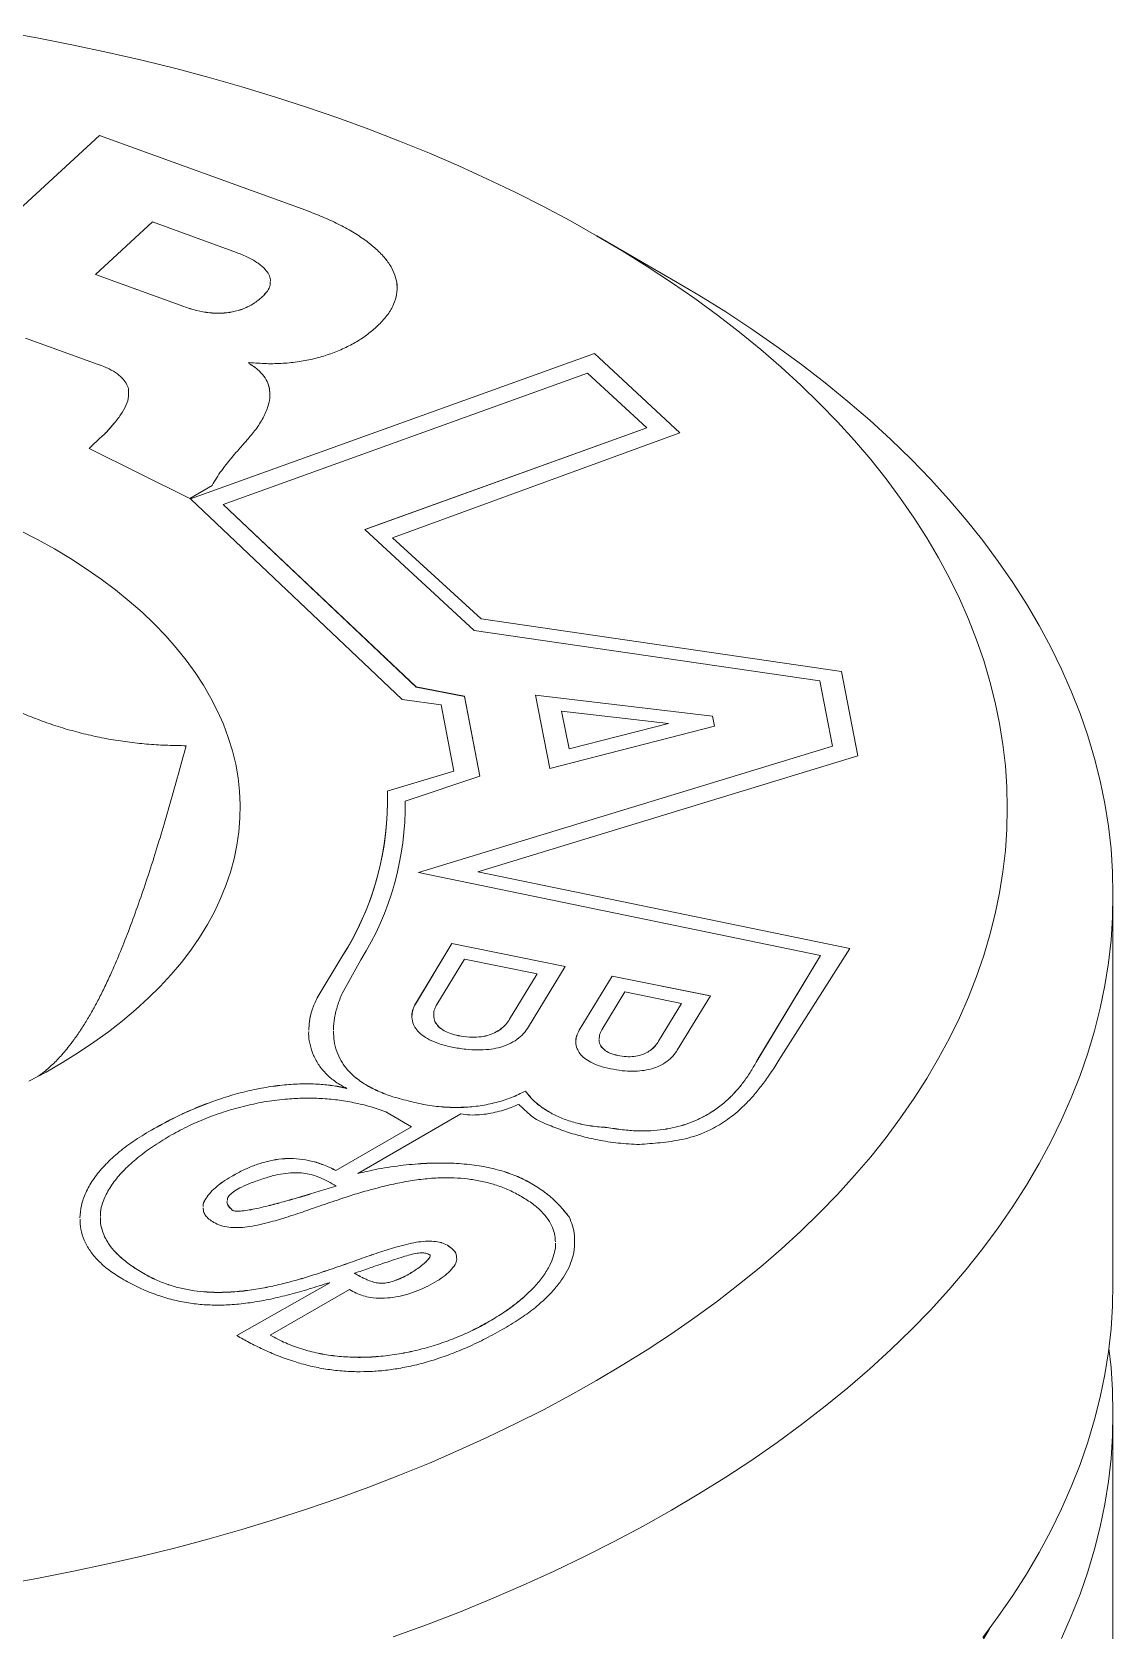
# Model space of a CAD drawing. Header units: millimetres. Extents: x 2 to 278, y 1 to 215.
# Drawn here: x 259.33 to 267.11, y 188.08 to 199.58 of the extents above; entities that cross this region are included whole.
import ezdxf

# ---------------------------------------------------------------- set-up
doc = ezdxf.new("R2010")
doc.units = ezdxf.units.MM

msp = doc.modelspace()

# ---------------------------------------------------------------- linework, layer by layer
at = {"color": 7, "linetype": 'Continuous', "lineweight": 18}
for p, q in [((257.99, 197.164), (259.813, 198.839)), ((257.99, 197.164), (259.813, 198.839)), ((259.813, 198.839), (261.299, 198.3)), ((259.813, 198.839), (261.299, 198.3)), ((259.813, 198.839), (259.813, 198.839)), ((261.299, 198.3), (261.299, 198.3)), ((260.194, 198.216), (259.783, 197.838)), ((260.798, 197.997), (260.194, 198.216)), ((263.933, 197.805), (263.394, 198.116)), ((259.783, 197.838), (260.419, 197.607)), ((259.783, 197.838), (260.419, 197.607)), ((259.783, 197.838), (259.783, 197.838)), ((260.419, 197.607), (260.419, 197.607)), ((260.985, 197.677), (260.985, 197.677)), ((259.802, 197.191), (259.28, 197.38)), ((263.377, 197.269), (260.468, 196.222)), ((263.377, 197.268), (260.468, 196.222)), ((263.993, 196.698), (263.377, 197.269)), ((263.377, 197.268), (263.377, 197.269)), ((263.993, 196.698), (263.377, 197.268)), ((260.704, 196.183), (263.328, 197.128)), ((260.891, 197.204), (260.886, 197.2)), ((260.886, 197.199), (260.886, 197.2)), ((263.328, 197.128), (263.755, 196.733)), ((259.854, 196.694), (259.854, 196.695)), ((263.755, 196.733), (261.724, 196.002)), ((263.755, 196.733), (261.725, 196.001)), ((261.923, 195.942), (263.993, 196.698)), ((263.755, 196.733), (263.755, 196.733)), ((259.737, 196.585), (260.462, 196.225)), ((260.624, 196.319), (260.462, 196.225)), ((260.468, 196.222), (261.993, 194.779)), ((262.093, 194.867), (260.704, 196.183)), ((262.093, 194.868), (260.704, 196.183)), ((260.704, 196.183), (260.704, 196.183)), ((261.724, 196.002), (262.51, 195.275)), ((262.562, 195.359), (261.923, 195.942)), ((262.562, 195.359), (261.923, 195.942)), ((261.923, 195.942), (261.923, 195.942)), ((262.51, 195.275), (265, 194.912)), ((265.156, 194.979), (262.562, 195.359)), ((265.156, 194.979), (262.562, 195.359)), ((262.562, 195.359), (262.562, 195.359)), ((265.275, 194.372), (265.156, 194.979)), ((265.275, 194.372), (265.156, 194.979)), ((265.156, 194.979), (265.156, 194.979)), ((262.44, 194.801), (262.093, 194.868)), ((262.093, 194.867), (262.093, 194.868)), ((262.44, 194.8), (262.093, 194.867)), ((262.953, 194.809), (264.228, 194.657)), ((263.056, 194.281), (262.953, 194.809)), ((262.953, 194.809), (264.228, 194.657)), ((265, 194.912), (265.091, 194.442)), ((261.993, 194.779), (262.272, 194.74)), ((262.272, 194.74), (262.365, 194.263)), ((262.552, 194.227), (262.44, 194.801)), ((262.44, 194.8), (262.44, 194.801)), ((262.552, 194.227), (262.44, 194.8)), ((263.141, 194.695), (263.194, 194.422)), ((263.141, 194.695), (263.194, 194.422)), ((263.91, 194.605), (263.141, 194.695)), ((263.141, 194.695), (263.141, 194.695)), ((264.242, 194.585), (263.056, 194.281)), ((263.194, 194.422), (263.91, 194.605)), ((263.194, 194.422), (263.91, 194.605)), ((263.91, 194.605), (263.91, 194.605)), ((264.228, 194.657), (264.242, 194.585)), ((264.228, 194.657), (264.242, 194.585)), ((264.228, 194.657), (264.228, 194.657)), ((265.091, 194.442), (262.109, 193.532)), ((265.091, 194.442), (262.109, 193.532)), ((262.538, 193.537), (265.275, 194.372)), ((263.194, 194.422), (263.194, 194.422)), ((265.091, 194.442), (265.091, 194.442)), ((262.365, 194.263), (261.885, 194.118)), ((262.365, 194.263), (261.885, 194.118)), ((262.013, 194.047), (262.552, 194.227)), ((262.365, 194.263), (262.365, 194.263)), ((261.887, 194.032), (261.887, 194.032)), ((262.013, 194.046), (262.013, 194.047)), ((262.014, 193.995), (262.013, 194.046)), ((262.014, 193.995), (262.014, 193.996)), ((265.216, 192.984), (262.538, 193.537)), ((265.216, 192.984), (262.538, 193.537)), ((262.538, 193.537), (262.538, 193.537)), ((262.109, 193.532), (265.006, 192.934)), ((267.112, 190.574), (267.112, 193.373)), ((262.088, 192.586), (262.351, 193.02)), ((262.088, 192.585), (262.351, 193.02)), ((262.351, 193.02), (263.166, 192.856)), ((262.351, 193.02), (263.166, 192.856)), ((262.351, 193.02), (262.351, 193.02)), ((264.706, 192.181), (265.216, 192.984)), ((261.38, 192.629), (261.558, 192.924)), ((261.38, 192.629), (261.558, 192.924)), ((261.558, 192.924), (261.558, 192.924)), ((261.56, 192.662), (261.694, 192.903)), ((262.44, 192.909), (262.242, 192.583)), ((262.964, 192.803), (262.44, 192.909)), ((263.166, 192.856), (262.903, 192.421)), ((265.006, 192.934), (264.547, 192.175)), ((265.006, 192.934), (264.547, 192.176)), ((265.006, 192.934), (265.006, 192.934)), ((262.766, 192.476), (262.964, 192.803)), ((262.766, 192.477), (262.964, 192.803)), ((262.964, 192.803), (262.964, 192.803)), ((263.267, 192.396), (263.504, 192.787)), ((263.267, 192.396), (263.504, 192.787)), ((263.504, 192.787), (264.212, 192.645)), ((263.504, 192.787), (264.211, 192.644)), ((263.504, 192.787), (263.504, 192.787)), ((261.38, 192.629), (261.38, 192.629)), ((263.596, 192.673), (263.431, 192.4)), ((264.005, 192.59), (263.596, 192.673)), ((264.212, 192.645), (263.974, 192.253)), ((262.088, 192.585), (262.088, 192.586)), ((263.839, 192.317), (264.005, 192.59)), ((263.839, 192.317), (264.005, 192.59)), ((264.005, 192.59), (264.005, 192.59)), ((262.766, 192.476), (262.766, 192.477)), ((263.267, 192.396), (263.267, 192.396)), ((262.398, 192.357), (262.398, 192.358)), ((263.839, 192.317), (263.839, 192.317)), ((263.546, 192.214), (263.546, 192.214)), ((264.547, 192.175), (264.547, 192.176)), ((261.594, 191.978), (261.594, 191.978)), ((262.88, 191.959), (262.88, 191.959)), ((262.05, 191.884), (262.05, 191.884)), ((262.06, 191.702), (261.515, 191.387)), ((262.06, 191.701), (261.515, 191.387)), ((261.673, 191.366), (262.414, 191.794)), ((261.875, 191.808), (262.06, 191.702)), ((262.06, 191.701), (262.06, 191.702)), ((263.468, 191.696), (263.468, 191.697)), ((260.168, 191.667), (260.168, 191.667)), ((261.515, 191.387), (261.515, 191.387)), ((261.673, 191.366), (261.673, 191.366)), ((261.82, 191.398), (261.82, 191.398)), ((260.762, 191.343), (260.762, 191.344)), ((261.516, 191.275), (261.516, 191.275)), ((260.766, 191.103), (260.766, 191.103)), ((263.195, 191.052), (263.195, 191.052)), ((262.318, 190.848), (262.318, 190.849)), ((260.132, 190.644), (260.132, 190.645)), ((261.471, 190.579), (260.802, 190.198)), ((261.471, 190.578), (260.802, 190.198)), ((261.396, 190.648), (261.396, 190.648)), ((261.471, 190.578), (261.471, 190.579)), ((261.649, 190.646), (261.649, 190.647)), ((261.746, 190.597), (261.746, 190.597)), ((262.04, 190.64), (262.04, 190.641)), ((261.042, 190.2), (261.613, 190.53)), ((261.042, 190.2), (261.042, 190.2)), ((262.622, 190.301), (262.622, 190.301)), ((267.112, 186.84), (267.112, 189.64))]:
    msp.add_line(p, q, dxfattribs=at)
at = {"color": 7, "linetype": 'Continuous', "lineweight": 18, "flags": 128}
for points in [[(259.122, 188.407), (259.374, 188.452), (259.624, 188.501), (259.872, 188.554), (260.118, 188.611), (260.361, 188.671), (260.601, 188.735), (260.838, 188.802), (261.072, 188.873), (261.302, 188.948), (261.529, 189.026), (261.753, 189.107), (261.973, 189.192), (262.189, 189.28), (262.4, 189.372), (262.608, 189.466), (262.811, 189.564), (263.01, 189.664), (263.204, 189.768), (263.393, 189.874), (263.578, 189.984), (263.757, 190.096), (263.931, 190.21), (264.1, 190.328), (264.264, 190.447), (264.422, 190.57), (264.575, 190.694), (264.722, 190.821), (264.863, 190.95), (264.998, 191.081), (265.127, 191.215), (265.25, 191.35), (265.367, 191.486), (265.478, 191.625), (265.582, 191.765), (265.68, 191.907), (265.771, 192.05), (265.856, 192.195), (265.935, 192.34), (266.006, 192.487), (266.072, 192.635), (266.13, 192.784), (266.181, 192.934), (266.226, 193.084), (266.264, 193.235), (266.295, 193.386), (266.319, 193.538), (266.337, 193.691), (266.347, 193.843), (266.35, 193.996), (266.347, 194.148), (266.337, 194.301), (266.319, 194.453), (266.295, 194.605), (266.264, 194.756), (266.226, 194.907), (266.181, 195.058), (266.13, 195.208), (266.072, 195.356), (266.006, 195.504), (265.935, 195.651), (265.856, 195.797), (265.771, 195.941), (265.68, 196.084), (265.582, 196.226), (265.478, 196.366), (265.367, 196.505), (265.25, 196.642), (265.127, 196.777), (264.998, 196.91), (264.863, 197.041), (264.722, 197.17), (264.575, 197.297), (264.422, 197.422), (264.264, 197.544), (264.1, 197.664), (263.931, 197.781), (263.757, 197.896), (263.578, 198.008), (263.393, 198.117), (263.204, 198.224), (263.01, 198.327), (262.811, 198.428), (262.608, 198.525), (262.4, 198.62), (262.189, 198.711), (261.973, 198.799), (261.753, 198.884), (261.529, 198.965), (261.302, 199.043), (261.072, 199.118), (260.838, 199.189), (260.601, 199.256), (260.361, 199.32), (260.118, 199.381), (259.872, 199.437), (259.624, 199.49), (259.374, 199.539), (259.122, 199.584)], [(261.928, 188.029), (262.168, 188.116), (262.404, 188.207), (262.636, 188.302), (262.864, 188.4), (263.087, 188.502), (263.306, 188.607), (263.52, 188.715), (263.728, 188.826), (263.932, 188.941), (264.13, 189.059), (264.323, 189.179), (264.511, 189.302), (264.693, 189.429), (264.869, 189.557), (265.039, 189.689), (265.203, 189.823), (265.361, 189.959), (265.512, 190.098), (265.658, 190.239), (265.797, 190.382), (265.929, 190.528), (266.055, 190.675), (266.174, 190.824), (266.286, 190.975), (266.391, 191.127), (266.49, 191.281), (266.581, 191.436), (266.665, 191.593), (266.742, 191.751), (266.812, 191.91), (266.875, 192.07), (266.931, 192.231), (266.979, 192.393), (267.02, 192.555), (267.053, 192.718), (267.079, 192.882), (267.098, 193.045), (267.109, 193.209), (267.112, 193.373), (267.109, 193.538), (267.098, 193.702), (267.079, 193.865), (267.053, 194.029), (267.02, 194.192), (266.979, 194.354), (266.931, 194.516), (266.875, 194.677), (266.812, 194.837), (266.742, 194.996), (266.665, 195.154), (266.581, 195.311), (266.49, 195.466), (266.391, 195.62), (266.286, 195.772), (266.174, 195.923), (266.055, 196.072), (265.929, 196.219), (265.797, 196.365), (265.658, 196.508), (265.512, 196.649), (265.361, 196.788), (265.203, 196.924), (265.039, 197.058), (264.869, 197.189), (264.693, 197.318), (264.511, 197.445), (264.323, 197.568), (264.13, 197.688), (263.933, 197.805)], [(259.239, 195.995), (259.365, 195.93), (259.487, 195.862)], [(259.487, 195.862), (259.604, 195.792), (259.717, 195.719), (259.825, 195.644), (259.928, 195.567), (260.026, 195.487), (260.119, 195.406), (260.206, 195.322), (260.289, 195.237), (260.365, 195.15), (260.436, 195.062), (260.502, 194.972), (260.561, 194.881), (260.615, 194.788), (260.663, 194.694), (260.705, 194.6), (260.74, 194.505), (260.77, 194.409), (260.793, 194.312), (260.81, 194.215), (260.821, 194.118), (260.826, 194.02), (260.824, 193.923), (260.816, 193.825), (260.802, 193.728), (260.782, 193.631), (260.756, 193.535), (260.723, 193.439), (260.684, 193.344), (260.64, 193.25), (260.589, 193.157), (260.532, 193.065), (260.47, 192.974), (260.402, 192.885), (260.328, 192.797), (260.248, 192.711), (260.163, 192.627), (260.073, 192.545), (259.977, 192.464), (259.877, 192.386), (259.771, 192.31), (259.661, 192.236), (259.546, 192.164), (259.427, 192.095), (259.303, 192.029)], [(267.112, 190.574), (267.109, 190.409), (267.098, 190.246), (267.079, 190.082), (267.053, 189.918), (267.02, 189.755), (266.979, 189.593), (266.931, 189.431), (266.875, 189.27), (266.812, 189.11), (266.742, 188.951), (266.665, 188.793), (266.581, 188.637), (266.49, 188.481), (266.391, 188.327), (266.286, 188.175), (266.174, 188.024)], [(267.082, 190.107), (267.098, 189.968), (267.109, 189.804), (267.112, 189.64), (267.109, 189.476), (267.098, 189.312), (267.079, 189.148), (267.053, 188.985), (267.02, 188.822), (266.979, 188.66), (266.931, 188.498), (266.875, 188.337), (266.812, 188.177), (266.742, 188.018)], [(266.22, 188.085), (266.219, 188.082), (266.131, 187.932)]]:
    msp.add_lwpolyline(points, dxfattribs=at)
at = {"color": 7, "linetype": 'Continuous', "lineweight": 18}
for centre, radius, start, end in [((259.8, 194.048), 2.087, 327.4262, 1.9331), ((259.789, 194.052), 2.098, 327.4765, 359.4406), ((259.914, 194.016), 2.1, 327.9791, 0.8265)]:
    msp.add_arc(centre, radius, start, end, dxfattribs=at)
for points, knots in [([(261.299, 198.3), (261.339, 198.285), (261.42, 198.254), (261.532, 198.202), (261.635, 198.146), (261.728, 198.086), (261.807, 198.022), (261.872, 197.955), (261.919, 197.886), (261.948, 197.817), (261.959, 197.747), (261.952, 197.676), (261.925, 197.604), (261.877, 197.53), (261.83, 197.483), (261.806, 197.459)], [0, 0, 0, 0, 0.08361, 0.166446, 0.248032, 0.328017, 0.406233, 0.482746, 0.557927, 0.626306, 0.695052, 0.765322, 0.838515, 0.916196, 1, 1, 1, 1]), ([(261.299, 198.3), (261.339, 198.285), (261.42, 198.254), (261.532, 198.202), (261.635, 198.146), (261.728, 198.086), (261.807, 198.022), (261.872, 197.954), (261.919, 197.886), (261.947, 197.816), (261.958, 197.768), (261.955, 197.743), (261.955, 197.741)], [0, 0, 0, 0, 0.1191492, 0.2371957, 0.353459, 0.4674431, 0.5789052, 0.6879407, 0.7950775, 0.892521, 0.9904885, 1, 1, 1, 1]), ([(261.043, 197.789), (261.043, 197.792), (261.045, 197.809), (261.033, 197.838), (261.005, 197.879), (260.955, 197.921), (260.884, 197.963), (260.827, 197.985), (260.798, 197.997)], [0, 0, 0, 0, 0.037801, 0.186472, 0.337334, 0.543864, 0.764462, 1, 1, 1, 1]), ([(260.985, 197.677), (260.998, 197.69), (261.023, 197.716), (261.042, 197.754), (261.042, 197.776), (261.042, 197.785)], [0, 0, 0, 0, 0.40451, 0.771731, 1, 1, 1, 1]), ([(260.985, 197.677), (260.998, 197.691), (261.023, 197.716), (261.042, 197.754), (261.042, 197.777), (261.042, 197.785)], [0, 0, 0, 0, 0.40451, 0.771731, 1, 1, 1, 1]), ([(260.419, 197.607), (260.45, 197.597), (260.508, 197.577), (260.6, 197.561), (260.688, 197.557), (260.773, 197.567), (260.852, 197.59), (260.926, 197.628), (260.964, 197.66), (260.985, 197.677)], [0, 0, 0, 0, 0.1614049, 0.3044943, 0.4348547, 0.5596431, 0.6930437, 0.8376003, 1, 1, 1, 1]), ([(260.419, 197.607), (260.45, 197.597), (260.508, 197.578), (260.6, 197.561), (260.688, 197.558), (260.773, 197.567), (260.852, 197.591), (260.926, 197.628), (260.964, 197.66), (260.985, 197.677)], [0, 0, 0, 0, 0.1614049, 0.3044943, 0.4348547, 0.5596431, 0.6930437, 0.8376003, 1, 1, 1, 1]), ([(261.806, 197.459), (261.783, 197.439), (261.737, 197.4), (261.655, 197.347), (261.565, 197.301), (261.467, 197.262), (261.362, 197.231), (261.251, 197.209), (261.135, 197.197), (261.013, 197.194), (260.933, 197.201), (260.891, 197.204)], [0, 0, 0, 0, 0.11423, 0.227006, 0.338341, 0.448437, 0.557756, 0.665129, 0.773603, 0.884631, 1, 1, 1, 1]), ([(260.022, 196.984), (260.022, 196.99), (260.023, 197.011), (260.011, 197.045), (259.985, 197.086), (259.941, 197.124), (259.88, 197.161), (259.829, 197.181), (259.802, 197.191)], [0, 0, 0, 0, 0.076566, 0.240536, 0.407305, 0.584002, 0.778812, 1, 1, 1, 1]), ([(260.886, 197.2), (260.909, 197.185), (260.953, 197.157), (260.998, 197.107), (261.027, 197.055), (261.04, 197.001), (261.04, 196.946), (261.026, 196.881), (260.993, 196.805), (260.94, 196.723), (260.896, 196.67), (260.874, 196.644)], [0, 0, 0, 0, 0.098255, 0.191092, 0.281628, 0.372097, 0.463783, 0.557117, 0.706298, 0.855617, 1, 1, 1, 1]), ([(260.886, 197.199), (260.909, 197.185), (260.953, 197.156), (260.998, 197.107), (261.027, 197.055), (261.039, 197.01), (261.038, 196.984), (261.038, 196.975)], [0, 0, 0, 0, 0.236253, 0.459481, 0.677173, 0.894706, 1, 1, 1, 1]), ([(259.854, 196.695), (259.874, 196.717), (259.914, 196.761), (259.966, 196.827), (260.004, 196.894), (260.023, 196.945), (260.022, 196.974), (260.022, 196.98)], [0, 0, 0, 0, 0.246166, 0.487479, 0.718461, 0.936547, 1, 1, 1, 1]), ([(259.854, 196.694), (259.874, 196.716), (259.914, 196.76), (259.966, 196.827), (260.004, 196.893), (260.023, 196.945), (260.022, 196.973), (260.022, 196.98)], [0, 0, 0, 0, 0.246166, 0.487479, 0.718461, 0.936547, 1, 1, 1, 1]), ([(259.737, 196.585), (259.75, 196.598), (259.775, 196.622), (259.808, 196.653), (259.834, 196.676), (259.848, 196.689), (259.854, 196.695)], [0, 0, 0, 0, 0.344237, 0.650299, 0.849348, 1, 1, 1, 1]), ([(259.737, 196.585), (259.75, 196.598), (259.775, 196.622), (259.808, 196.652), (259.834, 196.676), (259.848, 196.689), (259.854, 196.694)], [0, 0, 0, 0, 0.344237, 0.650299, 0.849348, 1, 1, 1, 1]), ([(260.874, 196.644), (260.866, 196.635), (260.846, 196.613), (260.813, 196.576), (260.774, 196.531), (260.733, 196.481), (260.692, 196.428), (260.654, 196.374), (260.634, 196.337), (260.624, 196.319)], [0, 0, 0, 0, 0.090208, 0.210081, 0.351696, 0.507168, 0.676409, 0.843504, 1, 1, 1, 1]), ([(257.375, 196.213), (257.435, 196.144), (257.555, 196.008), (257.72, 195.831), (257.869, 195.679), (258, 195.55), (258.134, 195.426), (258.271, 195.307), (258.41, 195.193), (258.551, 195.086), (258.694, 194.986), (258.834, 194.897), (258.97, 194.818), (259.102, 194.749), (259.234, 194.688), (259.366, 194.634), (259.499, 194.587), (259.632, 194.548), (259.764, 194.515), (259.897, 194.489), (260.032, 194.469), (260.169, 194.455), (260.304, 194.447), (260.392, 194.446), (260.437, 194.445)], [0, 0, 0, 0, 0.0625787, 0.1251527, 0.1685465, 0.2120845, 0.2556207, 0.2997742, 0.3439257, 0.3888044, 0.4336815, 0.4788581, 0.5199378, 0.5612676, 0.6025981, 0.6446865, 0.6867764, 0.7295813, 0.772388, 0.8153779, 0.8614053, 0.9075647, 0.9537257, 1, 1, 1, 1]), ([(260.437, 194.445), (260.418, 194.375), (260.38, 194.236), (260.322, 194.031), (260.263, 193.831), (260.203, 193.634), (260.141, 193.444), (260.077, 193.26), (260.012, 193.085), (259.954, 192.939), (259.902, 192.819), (259.857, 192.722), (259.812, 192.631), (259.767, 192.546), (259.721, 192.468), (259.675, 192.395), (259.63, 192.33), (259.577, 192.26), (259.516, 192.19), (259.448, 192.125), (259.4, 192.085), (259.375, 192.069), (259.371, 192.066)], [0, 0, 0, 0, 0.05684, 0.113677, 0.170836, 0.227992, 0.286617, 0.345236, 0.40466, 0.464079, 0.504435, 0.54479, 0.58549, 0.626191, 0.66791, 0.709631, 0.751657, 0.793685, 0.858656, 0.923808, 0.989404, 1, 1, 1, 1]), ([(261.38, 192.629), (261.367, 192.601), (261.341, 192.545), (261.322, 192.467), (261.321, 192.417), (261.32, 192.397)], [0, 0, 0, 0, 0.372542, 0.738322, 1, 1, 1, 1]), ([(261.38, 192.629), (261.367, 192.601), (261.341, 192.545), (261.322, 192.466), (261.321, 192.417), (261.32, 192.397)], [0, 0, 0, 0, 0.373032, 0.739294, 1, 1, 1, 1]), ([(261.498, 192.397), (261.497, 192.398), (261.496, 192.428), (261.505, 192.488), (261.525, 192.575), (261.548, 192.633), (261.56, 192.662)], [0, 0, 0, 0, 0.019745, 0.334363, 0.661388, 1, 1, 1, 1]), ([(262.353, 192.275), (262.322, 192.282), (262.264, 192.295), (262.19, 192.326), (262.134, 192.36), (262.096, 192.398), (262.07, 192.441), (262.059, 192.489), (262.064, 192.539), (262.08, 192.571), (262.088, 192.586)], [0, 0, 0, 0, 0.14897, 0.279925, 0.398432, 0.509129, 0.615236, 0.749644, 0.878877, 1, 1, 1, 1]), ([(262.063, 192.498), (262.064, 192.512), (262.065, 192.542), (262.08, 192.57), (262.088, 192.585)], [0, 0, 0, 0, 0.468595, 1, 1, 1, 1]), ([(262.242, 192.583), (262.236, 192.572), (262.225, 192.55), (262.218, 192.524), (262.22, 192.51), (262.22, 192.508)], [0, 0, 0, 0, 0.445945, 0.917417, 1, 1, 1, 1]), ([(262.22, 192.505), (262.221, 192.496), (262.221, 192.474), (262.235, 192.444), (262.26, 192.415), (262.295, 192.392), (262.341, 192.371), (262.378, 192.362), (262.398, 192.357)], [0, 0, 0, 0, 0.13824, 0.3289041, 0.4809173, 0.6387864, 0.808999, 1, 1, 1, 1]), ([(262.22, 192.505), (262.221, 192.496), (262.221, 192.475), (262.235, 192.445), (262.26, 192.416), (262.295, 192.392), (262.341, 192.371), (262.378, 192.362), (262.398, 192.358)], [0, 0, 0, 0, 0.13824, 0.328904, 0.480917, 0.638786, 0.808999, 1, 1, 1, 1]), ([(261.32, 192.387), (261.319, 192.383), (261.317, 192.351), (261.327, 192.294), (261.351, 192.217), (261.39, 192.145), (261.443, 192.081), (261.509, 192.024), (261.566, 191.993), (261.594, 191.978)], [0, 0, 0, 0, 0.028062, 0.208601, 0.38257, 0.546455, 0.703349, 0.853945, 1, 1, 1, 1]), ([(262.05, 191.884), (262.008, 191.895), (261.927, 191.915), (261.819, 191.957), (261.728, 192.004), (261.653, 192.056), (261.594, 192.114), (261.549, 192.177), (261.518, 192.246), (261.5, 192.318), (261.498, 192.367), (261.498, 192.391)], [0, 0, 0, 0, 0.123489, 0.238362, 0.3472, 0.452538, 0.556694, 0.661627, 0.768858, 0.890711, 1, 1, 1, 1]), ([(262.05, 191.884), (262.008, 191.895), (261.927, 191.915), (261.819, 191.956), (261.728, 192.003), (261.653, 192.056), (261.594, 192.114), (261.549, 192.177), (261.518, 192.246), (261.5, 192.318), (261.498, 192.367), (261.498, 192.39)], [0, 0, 0, 0, 0.123489, 0.238362, 0.3472, 0.452538, 0.556694, 0.661627, 0.768858, 0.890711, 1, 1, 1, 1]), ([(262.903, 192.421), (262.892, 192.405), (262.87, 192.373), (262.822, 192.33), (262.76, 192.294), (262.69, 192.27), (262.614, 192.257), (262.534, 192.253), (262.445, 192.258), (262.385, 192.269), (262.353, 192.275)], [0, 0, 0, 0, 0.130628, 0.258059, 0.383003, 0.509009, 0.613182, 0.726528, 0.853873, 1, 1, 1, 1]), ([(262.398, 192.358), (262.424, 192.353), (262.472, 192.345), (262.544, 192.346), (262.607, 192.357), (262.66, 192.378), (262.705, 192.405), (262.741, 192.439), (262.758, 192.464), (262.766, 192.477)], [0, 0, 0, 0, 0.168779, 0.313499, 0.445208, 0.57334, 0.710285, 0.852692, 1, 1, 1, 1]), ([(262.398, 192.357), (262.424, 192.353), (262.472, 192.345), (262.544, 192.346), (262.607, 192.357), (262.66, 192.377), (262.705, 192.405), (262.741, 192.439), (262.758, 192.464), (262.766, 192.476)], [0, 0, 0, 0, 0.168779, 0.313499, 0.445208, 0.57334, 0.710285, 0.852692, 1, 1, 1, 1]), ([(263.493, 192.119), (263.466, 192.125), (263.415, 192.137), (263.351, 192.164), (263.304, 192.194), (263.271, 192.228), (263.249, 192.266), (263.241, 192.309), (263.246, 192.354), (263.26, 192.383), (263.267, 192.396)], [0, 0, 0, 0, 0.1462211, 0.2751119, 0.3924063, 0.5027851, 0.6093701, 0.7453035, 0.8766369, 1, 1, 1, 1]), ([(263.243, 192.311), (263.244, 192.326), (263.246, 192.355), (263.26, 192.382), (263.267, 192.396)], [0, 0, 0, 0, 0.506218, 1, 1, 1, 1]), ([(263.431, 192.4), (263.424, 192.387), (263.413, 192.366), (263.412, 192.344), (263.412, 192.334)], [0, 0, 0, 0, 0.568793, 1, 1, 1, 1]), ([(263.412, 192.33), (263.411, 192.328), (263.409, 192.312), (263.42, 192.285), (263.447, 192.254), (263.489, 192.229), (263.526, 192.219), (263.546, 192.214)], [0, 0, 0, 0, 0.051093, 0.318964, 0.529558, 0.750167, 1, 1, 1, 1]), ([(263.412, 192.33), (263.411, 192.328), (263.409, 192.312), (263.42, 192.286), (263.447, 192.254), (263.489, 192.229), (263.526, 192.22), (263.546, 192.214)], [0, 0, 0, 0, 0.051093, 0.318964, 0.529558, 0.750167, 1, 1, 1, 1]), ([(263.546, 192.214), (263.566, 192.211), (263.604, 192.205), (263.661, 192.206), (263.711, 192.216), (263.753, 192.234), (263.789, 192.257), (263.818, 192.285), (263.832, 192.306), (263.839, 192.317)], [0, 0, 0, 0, 0.1622653, 0.3026088, 0.4325946, 0.5615481, 0.7013994, 0.8479711, 1, 1, 1, 1]), ([(263.546, 192.214), (263.566, 192.211), (263.604, 192.205), (263.661, 192.206), (263.711, 192.216), (263.753, 192.234), (263.789, 192.257), (263.818, 192.286), (263.832, 192.307), (263.839, 192.317)], [0, 0, 0, 0, 0.162265, 0.302609, 0.432595, 0.561548, 0.701399, 0.847971, 1, 1, 1, 1]), ([(264.547, 192.176), (264.533, 192.151), (264.506, 192.102), (264.457, 192.03), (264.401, 191.961), (264.337, 191.895), (264.264, 191.835), (264.189, 191.787), (264.113, 191.749), (264.039, 191.72), (263.959, 191.697), (263.873, 191.681), (263.781, 191.672), (263.682, 191.671), (263.576, 191.679), (263.505, 191.691), (263.468, 191.697)], [0, 0, 0, 0, 0.086643, 0.173432, 0.259305, 0.3434, 0.425138, 0.504343, 0.562312, 0.619481, 0.676528, 0.734403, 0.794293, 0.857559, 0.925645, 1, 1, 1, 1]), ([(264.547, 192.175), (264.533, 192.151), (264.506, 192.102), (264.457, 192.03), (264.401, 191.96), (264.337, 191.895), (264.264, 191.835), (264.189, 191.786), (264.113, 191.748), (264.039, 191.719), (263.959, 191.697), (263.873, 191.68), (263.781, 191.672), (263.682, 191.671), (263.576, 191.679), (263.505, 191.69), (263.468, 191.696)], [0, 0, 0, 0, 0.086643, 0.173432, 0.259305, 0.3434, 0.425138, 0.504343, 0.562312, 0.619481, 0.676528, 0.734403, 0.794293, 0.857559, 0.925645, 1, 1, 1, 1]), ([(263.974, 192.253), (263.965, 192.239), (263.945, 192.21), (263.902, 192.172), (263.848, 192.139), (263.786, 192.117), (263.72, 192.104), (263.65, 192.1), (263.573, 192.104), (263.521, 192.114), (263.493, 192.119)], [0, 0, 0, 0, 0.133076, 0.262649, 0.38909, 0.515573, 0.619225, 0.731236, 0.856519, 1, 1, 1, 1]), ([(263.682, 191.574), (263.707, 191.575), (263.757, 191.579), (263.833, 191.585), (263.911, 191.593), (263.992, 191.606), (264.073, 191.625), (264.156, 191.653), (264.23, 191.688), (264.295, 191.726), (264.353, 191.766), (264.412, 191.814), (264.471, 191.869), (264.53, 191.933), (264.589, 192.007), (264.649, 192.09), (264.686, 192.149), (264.706, 192.181)], [0, 0, 0, 0, 0.047612, 0.096317, 0.146409, 0.198486, 0.253665, 0.31368, 0.380818, 0.432498, 0.489711, 0.553379, 0.624421, 0.703734, 0.792199, 0.890674, 1, 1, 1, 1]), ([(261.594, 191.978), (261.563, 191.985), (261.499, 191.999), (261.394, 192.009), (261.28, 192.012), (261.157, 192.006), (261.026, 191.989), (260.891, 191.963), (260.752, 191.926), (260.61, 191.879), (260.465, 191.821), (260.315, 191.75), (260.219, 191.696), (260.168, 191.667)], [0, 0, 0, 0, 0.061233, 0.126737, 0.197213, 0.27342, 0.356174, 0.446346, 0.538987, 0.639839, 0.749727, 0.869495, 1, 1, 1, 1]), ([(261.594, 191.978), (261.563, 191.984), (261.499, 191.998), (261.394, 192.009), (261.28, 192.012), (261.157, 192.005), (261.026, 191.989), (260.891, 191.963), (260.752, 191.926), (260.61, 191.879), (260.465, 191.82), (260.315, 191.75), (260.219, 191.695), (260.168, 191.667)], [0, 0, 0, 0, 0.061233, 0.126737, 0.197213, 0.27342, 0.356174, 0.446346, 0.538987, 0.639839, 0.749727, 0.869495, 1, 1, 1, 1]), ([(262.88, 191.959), (262.847, 191.943), (262.783, 191.91), (262.672, 191.875), (262.555, 191.851), (262.432, 191.839), (262.304, 191.841), (262.174, 191.854), (262.091, 191.874), (262.05, 191.884)], [0, 0, 0, 0, 0.145382, 0.285404, 0.422326, 0.55826, 0.701716, 0.848311, 1, 1, 1, 1]), ([(262.88, 191.959), (262.847, 191.943), (262.783, 191.911), (262.672, 191.875), (262.555, 191.851), (262.432, 191.84), (262.304, 191.841), (262.174, 191.855), (262.091, 191.874), (262.05, 191.884)], [0, 0, 0, 0, 0.145382, 0.285404, 0.422326, 0.55826, 0.701716, 0.848311, 1, 1, 1, 1]), ([(263.468, 191.696), (263.431, 191.699), (263.357, 191.704), (263.252, 191.726), (263.157, 191.756), (263.07, 191.795), (262.994, 191.842), (262.928, 191.897), (262.896, 191.938), (262.88, 191.959)], [0, 0, 0, 0, 0.144573, 0.284208, 0.421401, 0.558175, 0.702674, 0.849666, 1, 1, 1, 1]), ([(263.468, 191.697), (263.431, 191.699), (263.357, 191.705), (263.252, 191.726), (263.157, 191.756), (263.07, 191.795), (262.994, 191.843), (262.928, 191.898), (262.896, 191.939), (262.88, 191.959)], [0, 0, 0, 0, 0.144573, 0.284208, 0.421401, 0.558175, 0.702674, 0.849666, 1, 1, 1, 1]), ([(260.315, 191.634), (260.357, 191.657), (260.44, 191.703), (260.576, 191.763), (260.718, 191.813), (260.864, 191.854), (261.013, 191.885), (261.155, 191.902), (261.286, 191.909), (261.407, 191.907), (261.527, 191.896), (261.646, 191.876), (261.764, 191.848), (261.838, 191.822), (261.875, 191.808)], [0, 0, 0, 0, 0.100866, 0.199475, 0.295644, 0.38934, 0.480735, 0.570266, 0.639806, 0.709176, 0.779037, 0.850181, 0.923509, 1, 1, 1, 1]), ([(262.414, 191.794), (262.436, 191.791), (262.48, 191.785), (262.549, 191.787), (262.615, 191.795), (262.678, 191.809), (262.736, 191.825), (262.788, 191.843), (262.818, 191.857), (262.832, 191.863)], [0, 0, 0, 0, 0.151464, 0.301566, 0.451295, 0.598811, 0.746898, 0.882798, 1, 1, 1, 1]), ([(262.832, 191.863), (262.846, 191.849), (262.876, 191.821), (262.92, 191.78), (262.973, 191.744), (263.015, 191.728), (263.037, 191.719)], [0, 0, 0, 0, 0.2550918, 0.5303913, 0.7575734, 1, 1, 1, 1]), ([(263.037, 191.719), (263.074, 191.704), (263.146, 191.674), (263.263, 191.638), (263.39, 191.608), (263.53, 191.584), (263.631, 191.577), (263.682, 191.574)], [0, 0, 0, 0, 0.192474, 0.380008, 0.564596, 0.781165, 1, 1, 1, 1]), ([(260.168, 191.667), (260.124, 191.64), (260.037, 191.587), (259.927, 191.5), (259.835, 191.411), (259.763, 191.32), (259.711, 191.228), (259.678, 191.137), (259.673, 191.075), (259.671, 191.045)], [0, 0, 0, 0, 0.159144, 0.31209, 0.459293, 0.601196, 0.738256, 0.870987, 1, 1, 1, 1]), ([(260.168, 191.667), (260.124, 191.64), (260.037, 191.587), (259.927, 191.5), (259.835, 191.411), (259.763, 191.32), (259.711, 191.228), (259.678, 191.136), (259.673, 191.075), (259.671, 191.045)], [0, 0, 0, 0, 0.159144, 0.31209, 0.459293, 0.601196, 0.738256, 0.870987, 1, 1, 1, 1]), ([(259.819, 191.055), (259.819, 191.066), (259.819, 191.098), (259.833, 191.152), (259.863, 191.225), (259.914, 191.306), (259.99, 191.394), (260.084, 191.478), (260.192, 191.559), (260.274, 191.609), (260.315, 191.634)], [0, 0, 0, 0, 0.048823, 0.146423, 0.245256, 0.389337, 0.537292, 0.688926, 0.843526, 1, 1, 1, 1]), ([(261.515, 191.387), (261.486, 191.401), (261.431, 191.428), (261.342, 191.456), (261.254, 191.471), (261.167, 191.475), (261.082, 191.467), (260.999, 191.448), (260.918, 191.421), (260.838, 191.386), (260.788, 191.358), (260.762, 191.344)], [0, 0, 0, 0, 0.1319846, 0.2475892, 0.3518545, 0.4503829, 0.5486481, 0.6492932, 0.7570472, 0.8736774, 1, 1, 1, 1]), ([(261.515, 191.387), (261.486, 191.401), (261.431, 191.427), (261.342, 191.455), (261.254, 191.471), (261.167, 191.474), (261.082, 191.466), (260.999, 191.448), (260.918, 191.421), (260.838, 191.386), (260.788, 191.358), (260.762, 191.343)], [0, 0, 0, 0, 0.131985, 0.247589, 0.351855, 0.450383, 0.548648, 0.649293, 0.757047, 0.873677, 1, 1, 1, 1]), ([(260.993, 191.328), (261.021, 191.337), (261.073, 191.353), (261.15, 191.367), (261.219, 191.372), (261.281, 191.369), (261.342, 191.357), (261.401, 191.337), (261.46, 191.308), (261.497, 191.286), (261.516, 191.275)], [0, 0, 0, 0, 0.162005, 0.296686, 0.411186, 0.512996, 0.609023, 0.73429, 0.864307, 1, 1, 1, 1]), ([(261.82, 191.398), (261.793, 191.392), (261.744, 191.381), (261.695, 191.371), (261.673, 191.366)], [0, 0, 0, 0, 0.55694, 1, 1, 1, 1]), ([(261.82, 191.398), (261.793, 191.392), (261.744, 191.381), (261.695, 191.37), (261.673, 191.366)], [0, 0, 0, 0, 0.55694, 1, 1, 1, 1]), ([(261.82, 191.398), (261.88, 191.408), (261.995, 191.426), (262.166, 191.44), (262.326, 191.442), (262.475, 191.432), (262.615, 191.41), (262.741, 191.376), (262.854, 191.332), (262.955, 191.277), (263.046, 191.212), (263.128, 191.136), (263.172, 191.081), (263.195, 191.052)], [0, 0, 0, 0, 0.110547, 0.212488, 0.307089, 0.395932, 0.48092, 0.564219, 0.643289, 0.724792, 0.81046, 0.901784, 1, 1, 1, 1]), ([(261.82, 191.398), (261.88, 191.408), (261.995, 191.426), (262.166, 191.439), (262.326, 191.442), (262.475, 191.432), (262.615, 191.41), (262.741, 191.376), (262.854, 191.331), (262.955, 191.277), (263.046, 191.212), (263.128, 191.136), (263.172, 191.08), (263.195, 191.052)], [0, 0, 0, 0, 0.110547, 0.212488, 0.307089, 0.395932, 0.48092, 0.564219, 0.643289, 0.724792, 0.81046, 0.901784, 1, 1, 1, 1]), ([(260.762, 191.344), (260.741, 191.331), (260.699, 191.306), (260.646, 191.264), (260.602, 191.221), (260.572, 191.177), (260.557, 191.145), (260.559, 191.129), (260.559, 191.127)], [0, 0, 0, 0, 0.209148, 0.415103, 0.613526, 0.801441, 0.978222, 1, 1, 1, 1]), ([(260.762, 191.343), (260.741, 191.331), (260.699, 191.305), (260.646, 191.264), (260.602, 191.221), (260.573, 191.177), (260.557, 191.145), (260.559, 191.129), (260.559, 191.127)], [0, 0, 0, 0, 0.2094053, 0.4156137, 0.6142816, 0.8024278, 0.9794255, 1, 1, 1, 1]), ([(260.733, 191.174), (260.733, 191.178), (260.733, 191.191), (260.752, 191.215), (260.787, 191.242), (260.84, 191.27), (260.909, 191.3), (260.963, 191.318), (260.993, 191.328)], [0, 0, 0, 0, 0.05177, 0.180774, 0.331133, 0.513129, 0.73422, 1, 1, 1, 1]), ([(261.516, 191.275), (261.473, 191.262), (261.388, 191.235), (261.262, 191.196), (261.142, 191.162), (261.043, 191.136), (260.964, 191.117), (260.906, 191.105), (260.859, 191.097), (260.823, 191.094), (260.8, 191.093), (260.783, 191.095), (260.772, 191.098), (260.768, 191.101), (260.766, 191.103)], [0, 0, 0, 0, 0.17906, 0.353267, 0.516907, 0.66434, 0.750912, 0.826296, 0.889096, 0.927301, 0.957715, 0.973959, 0.98763, 1, 1, 1, 1]), ([(261.516, 191.275), (261.473, 191.262), (261.388, 191.235), (261.262, 191.197), (261.142, 191.163), (261.043, 191.136), (260.964, 191.117), (260.906, 191.105), (260.859, 191.098), (260.823, 191.094), (260.8, 191.094), (260.783, 191.095), (260.772, 191.098), (260.768, 191.101), (260.766, 191.103)], [0, 0, 0, 0, 0.17906, 0.353267, 0.516907, 0.66434, 0.750912, 0.826296, 0.889096, 0.927301, 0.957715, 0.973959, 0.98763, 1, 1, 1, 1]), ([(261.581, 191.193), (261.619, 191.205), (261.695, 191.229), (261.812, 191.261), (261.93, 191.29), (262.051, 191.313), (262.172, 191.329), (262.286, 191.336), (262.391, 191.334), (262.487, 191.324), (262.582, 191.307), (262.675, 191.281), (262.767, 191.245), (262.823, 191.215), (262.852, 191.199)], [0, 0, 0, 0, 0.093636, 0.187592, 0.280828, 0.372589, 0.462536, 0.550904, 0.619869, 0.689315, 0.760447, 0.834774, 0.914016, 1, 1, 1, 1]), ([(260.635, 191.013), (260.651, 191.005), (260.683, 190.989), (260.744, 190.977), (260.809, 190.974), (260.879, 190.98), (260.953, 190.993), (261.046, 191.016), (261.16, 191.049), (261.293, 191.094), (261.434, 191.144), (261.532, 191.176), (261.581, 191.193)], [0, 0, 0, 0, 0.060837, 0.118788, 0.17896, 0.244712, 0.317645, 0.398139, 0.532159, 0.679604, 0.836844, 1, 1, 1, 1]), ([(260.766, 191.103), (260.757, 191.112), (260.741, 191.129), (260.729, 191.152), (260.731, 191.165), (260.732, 191.168)], [0, 0, 0, 0, 0.455986, 0.862289, 1, 1, 1, 1]), ([(260.766, 191.103), (260.757, 191.112), (260.741, 191.13), (260.729, 191.153), (260.731, 191.165), (260.732, 191.168)], [0, 0, 0, 0, 0.455986, 0.862289, 1, 1, 1, 1]), ([(262.852, 191.199), (262.88, 191.182), (262.933, 191.149), (262.997, 191.093), (263.045, 191.036), (263.077, 190.977), (263.094, 190.923), (263.095, 190.888), (263.096, 190.874)], [0, 0, 0, 0, 0.19332, 0.374902, 0.548169, 0.716262, 0.881874, 1, 1, 1, 1]), ([(259.672, 191.037), (259.673, 191.013), (259.675, 190.962), (259.7, 190.885), (259.741, 190.809), (259.801, 190.737), (259.877, 190.669), (259.941, 190.629), (259.973, 190.608)], [0, 0, 0, 0, 0.154803, 0.323173, 0.49021, 0.657458, 0.826712, 1, 1, 1, 1]), ([(260.132, 190.645), (260.099, 190.664), (260.036, 190.703), (259.959, 190.765), (259.898, 190.829), (259.855, 190.893), (259.829, 190.958), (259.817, 191.011), (259.819, 191.041), (259.819, 191.049)], [0, 0, 0, 0, 0.17942, 0.346703, 0.504463, 0.655274, 0.801565, 0.942945, 1, 1, 1, 1]), ([(260.132, 190.644), (260.099, 190.664), (260.036, 190.702), (259.959, 190.765), (259.898, 190.828), (259.855, 190.893), (259.829, 190.958), (259.817, 191.009), (259.819, 191.038), (259.819, 191.046)], [0, 0, 0, 0, 0.180848, 0.349463, 0.508477, 0.660489, 0.807944, 0.95045, 1, 1, 1, 1]), ([(260.56, 191.117), (260.56, 191.108), (260.56, 191.09), (260.575, 191.062), (260.599, 191.036), (260.623, 191.021), (260.635, 191.013)], [0, 0, 0, 0, 0.23398, 0.477091, 0.729079, 1, 1, 1, 1]), ([(263.234, 190.878), (263.234, 190.892), (263.235, 190.929), (263.222, 190.987), (263.204, 191.031), (263.195, 191.052)], [0, 0, 0, 0, 0.225571, 0.634769, 1, 1, 1, 1]), ([(263.234, 190.878), (263.234, 190.891), (263.235, 190.928), (263.222, 190.987), (263.204, 191.031), (263.195, 191.052)], [0, 0, 0, 0, 0.225571, 0.634769, 1, 1, 1, 1]), ([(262.318, 190.848), (262.303, 190.855), (262.275, 190.869), (262.218, 190.878), (262.158, 190.878), (262.091, 190.87), (262.02, 190.855), (261.929, 190.83), (261.818, 190.794), (261.685, 190.748), (261.544, 190.697), (261.446, 190.665), (261.396, 190.648)], [0, 0, 0, 0, 0.054294, 0.107359, 0.16459, 0.229085, 0.302029, 0.383448, 0.52004, 0.670993, 0.832345, 1, 1, 1, 1]), ([(262.318, 190.849), (262.303, 190.856), (262.275, 190.87), (262.218, 190.878), (262.158, 190.878), (262.091, 190.87), (262.02, 190.855), (261.929, 190.83), (261.818, 190.795), (261.685, 190.748), (261.544, 190.698), (261.446, 190.665), (261.396, 190.648)], [0, 0, 0, 0, 0.054294, 0.107359, 0.16459, 0.229085, 0.302029, 0.383448, 0.52004, 0.670993, 0.832345, 1, 1, 1, 1]), ([(261.649, 190.647), (261.685, 190.659), (261.75, 190.682), (261.841, 190.713), (261.917, 190.739), (261.981, 190.76), (262.037, 190.777), (262.085, 190.789), (262.128, 190.795), (262.165, 190.792), (262.182, 190.784), (262.19, 190.78)], [0, 0, 0, 0, 0.201622, 0.373551, 0.518056, 0.637438, 0.734097, 0.82701, 0.895069, 0.948108, 1, 1, 1, 1]), ([(262.19, 190.78), (262.191, 190.78), (262.193, 190.778), (262.195, 190.775), (262.195, 190.767), (262.187, 190.755), (262.172, 190.737), (262.147, 190.714), (262.115, 190.689), (262.078, 190.663), (262.052, 190.648), (262.04, 190.641)], [0, 0, 0, 0, 0.017388, 0.036482, 0.058641, 0.147222, 0.267302, 0.410346, 0.61888, 0.824136, 1, 1, 1, 1]), ([(262.384, 190.759), (262.384, 190.767), (262.383, 190.787), (262.362, 190.819), (262.333, 190.838), (262.318, 190.849)], [0, 0, 0, 0, 0.2277165, 0.593488, 1, 1, 1, 1]), ([(262.384, 190.759), (262.384, 190.767), (262.383, 190.786), (262.362, 190.819), (262.333, 190.838), (262.318, 190.848)], [0, 0, 0, 0, 0.227716, 0.593488, 1, 1, 1, 1]), ([(263.096, 190.864), (263.097, 190.861), (263.099, 190.839), (263.09, 190.796), (263.069, 190.728), (263.03, 190.655), (262.972, 190.577), (262.9, 190.502), (262.817, 190.43), (262.724, 190.363), (262.656, 190.322), (262.622, 190.301)], [0, 0, 0, 0, 0.011487, 0.105959, 0.201645, 0.331479, 0.463836, 0.598067, 0.733108, 0.867602, 1, 1, 1, 1]), ([(263.096, 190.864), (263.097, 190.862), (263.099, 190.839), (263.09, 190.796), (263.069, 190.729), (263.03, 190.655), (262.972, 190.577), (262.9, 190.502), (262.817, 190.431), (262.724, 190.363), (262.656, 190.322), (262.622, 190.301)], [0, 0, 0, 0, 0.011487, 0.105959, 0.201645, 0.331479, 0.463836, 0.598067, 0.733108, 0.867602, 1, 1, 1, 1]), ([(262.728, 190.25), (262.77, 190.275), (262.849, 190.323), (262.951, 190.398), (263.035, 190.473), (263.102, 190.546), (263.155, 190.617), (263.193, 190.685), (263.22, 190.759), (263.235, 190.822), (263.234, 190.863), (263.234, 190.875)], [0, 0, 0, 0, 0.145598, 0.280245, 0.405151, 0.521419, 0.630017, 0.73176, 0.827291, 0.949276, 1, 1, 1, 1]), ([(262.194, 190.77), (262.192, 190.766), (262.188, 190.754), (262.171, 190.737), (262.147, 190.714), (262.115, 190.689), (262.078, 190.663), (262.052, 190.647), (262.04, 190.64)], [0, 0, 0, 0, 0.092173, 0.220004, 0.372283, 0.594277, 0.812783, 1, 1, 1, 1]), ([(262.228, 190.582), (262.249, 190.594), (262.29, 190.62), (262.34, 190.663), (262.372, 190.706), (262.387, 190.737), (262.385, 190.753), (262.384, 190.756)], [0, 0, 0, 0, 0.257002, 0.518649, 0.772275, 0.954045, 1, 1, 1, 1]), ([(259.973, 190.608), (260.01, 190.588), (260.081, 190.548), (260.195, 190.5), (260.308, 190.463), (260.422, 190.437), (260.537, 190.421), (260.652, 190.416), (260.773, 190.42), (260.9, 190.434), (261.033, 190.457), (261.168, 190.489), (261.308, 190.528), (261.401, 190.558), (261.449, 190.574)], [0, 0, 0, 0, 0.094871, 0.181064, 0.260377, 0.33476, 0.406226, 0.476717, 0.547962, 0.628867, 0.71378, 0.803625, 0.898945, 1, 1, 1, 1]), ([(261.396, 190.648), (261.358, 190.636), (261.282, 190.611), (261.165, 190.579), (261.046, 190.551), (260.925, 190.528), (260.804, 190.513), (260.691, 190.508), (260.587, 190.51), (260.492, 190.52), (260.398, 190.538), (260.306, 190.564), (260.215, 190.599), (260.16, 190.629), (260.132, 190.644)], [0, 0, 0, 0, 0.0947381, 0.1893485, 0.2828977, 0.3747374, 0.4646246, 0.5528706, 0.6217211, 0.6910332, 0.7619795, 0.8360105, 0.9147714, 1, 1, 1, 1]), ([(261.396, 190.648), (261.358, 190.636), (261.282, 190.612), (261.165, 190.579), (261.046, 190.551), (260.925, 190.529), (260.804, 190.514), (260.691, 190.508), (260.587, 190.511), (260.492, 190.52), (260.398, 190.538), (260.306, 190.564), (260.215, 190.6), (260.16, 190.629), (260.132, 190.645)], [0, 0, 0, 0, 0.0947381, 0.1893485, 0.2828977, 0.3747374, 0.4646246, 0.5528706, 0.6217211, 0.6910332, 0.7619795, 0.8360105, 0.9147714, 1, 1, 1, 1]), ([(261.449, 190.574), (261.453, 190.574), (261.461, 190.576), (261.468, 190.578), (261.471, 190.579)], [0, 0, 0, 0, 0.558105, 1, 1, 1, 1]), ([(261.613, 190.53), (261.628, 190.521), (261.658, 190.503), (261.71, 190.484), (261.771, 190.47), (261.845, 190.465), (261.928, 190.472), (262.009, 190.488), (262.087, 190.514), (262.161, 190.545), (262.206, 190.57), (262.228, 190.582)], [0, 0, 0, 0, 0.0939428, 0.1790873, 0.2586298, 0.3735045, 0.4896654, 0.6107996, 0.7374653, 0.8681309, 1, 1, 1, 1]), ([(261.746, 190.597), (261.737, 190.601), (261.719, 190.609), (261.695, 190.621), (261.672, 190.634), (261.657, 190.642), (261.649, 190.647)], [0, 0, 0, 0, 0.266199, 0.517552, 0.736529, 1, 1, 1, 1]), ([(261.746, 190.597), (261.737, 190.601), (261.719, 190.609), (261.695, 190.621), (261.672, 190.633), (261.657, 190.642), (261.649, 190.646)], [0, 0, 0, 0, 0.266199, 0.517552, 0.736529, 1, 1, 1, 1]), ([(262.04, 190.641), (262.023, 190.631), (261.991, 190.615), (261.944, 190.595), (261.902, 190.581), (261.862, 190.574), (261.822, 190.575), (261.783, 190.583), (261.759, 190.592), (261.746, 190.597)], [0, 0, 0, 0, 0.20856, 0.378812, 0.517665, 0.634539, 0.747008, 0.864704, 1, 1, 1, 1]), ([(262.04, 190.64), (262.023, 190.631), (261.991, 190.614), (261.944, 190.594), (261.902, 190.581), (261.862, 190.574), (261.822, 190.575), (261.783, 190.583), (261.759, 190.592), (261.746, 190.597)], [0, 0, 0, 0, 0.20856, 0.378812, 0.517665, 0.634539, 0.747008, 0.864704, 1, 1, 1, 1]), ([(260.802, 190.198), (260.831, 190.181), (260.892, 190.147), (260.99, 190.098), (261.098, 190.051), (261.209, 190.012), (261.319, 189.981), (261.428, 189.958), (261.543, 189.943), (261.657, 189.937), (261.768, 189.939), (261.875, 189.947), (261.986, 189.964), (262.102, 189.988), (262.221, 190.022), (262.343, 190.064), (262.469, 190.116), (262.6, 190.178), (262.684, 190.226), (262.728, 190.25)], [0, 0, 0, 0, 0.054991, 0.113679, 0.174972, 0.238091, 0.288733, 0.340356, 0.393293, 0.44816, 0.494053, 0.54233, 0.593646, 0.648713, 0.708275, 0.771874, 0.841237, 0.917055, 1, 1, 1, 1]), ([(262.622, 190.301), (262.587, 190.281), (262.516, 190.242), (262.4, 190.19), (262.279, 190.144), (262.152, 190.105), (262.022, 190.074), (261.889, 190.053), (261.758, 190.041), (261.631, 190.041), (261.507, 190.05), (261.385, 190.069), (261.265, 190.101), (261.148, 190.144), (261.078, 190.181), (261.042, 190.2)], [0, 0, 0, 0, 0.082869, 0.165287, 0.246777, 0.326975, 0.405668, 0.482854, 0.558801, 0.627849, 0.697103, 0.767587, 0.840571, 0.917519, 1, 1, 1, 1]), ([(262.622, 190.301), (262.587, 190.282), (262.516, 190.242), (262.4, 190.19), (262.279, 190.144), (262.152, 190.105), (262.022, 190.075), (261.889, 190.053), (261.758, 190.042), (261.631, 190.041), (261.507, 190.05), (261.385, 190.07), (261.265, 190.101), (261.148, 190.144), (261.078, 190.181), (261.042, 190.2)], [0, 0, 0, 0, 0.082869, 0.165287, 0.246777, 0.326975, 0.405668, 0.482854, 0.558801, 0.627849, 0.697103, 0.767587, 0.840571, 0.917519, 1, 1, 1, 1])]:
    msp.add_open_spline(points, degree=3, knots=knots, dxfattribs=at)

doc.saveas('drawing.dxf')
